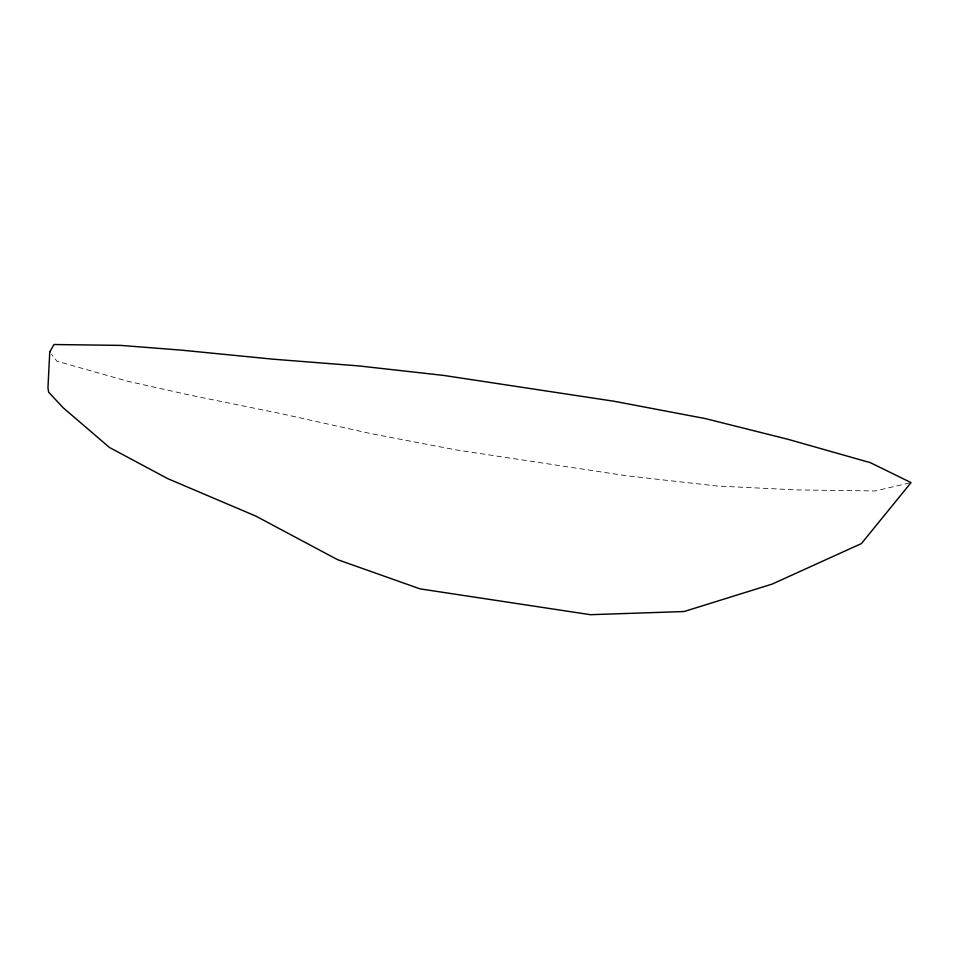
<?xml version="1.0" encoding="UTF-8"?>
<svg xmlns="http://www.w3.org/2000/svg" width="959" height="959" viewBox="0 0 959 959"><rect width="100%" height="100%" fill="white"/><g stroke="black" fill="none" stroke-linecap="round" stroke-linejoin="round"><path stroke-width="0.72" stroke-dasharray="4.79 3.6" d="M909.623 482.928L875.303 490.948L797.025 489.929L717.236 486.021L627.078 475.844L456.628 449.999L370.654 433.588L282.761 414.012L189.75 395.072L127.008 381.071L56.905 361.195L51.546 354.303"/><path stroke-width="1.44" d="M49.76 352.001L47.95 387.939L48.705 392.267L63.126 407.719L109.47 447.481L167.681 478.613L255.801 516.086L337.376 559.577L419.958 588.85L590.396 614.695L684.091 611.53L772.151 584.091L861.398 543.585L911.05 482.605L870.364 462.67L788.19 439.354L705.464 418.615L614.06 401.258L443.609 375.413L358.834 365.918L273.195 359.193L181.91 350.191L120.786 345.396L53.992 344.521L49.76 352.001"/></g></svg>
